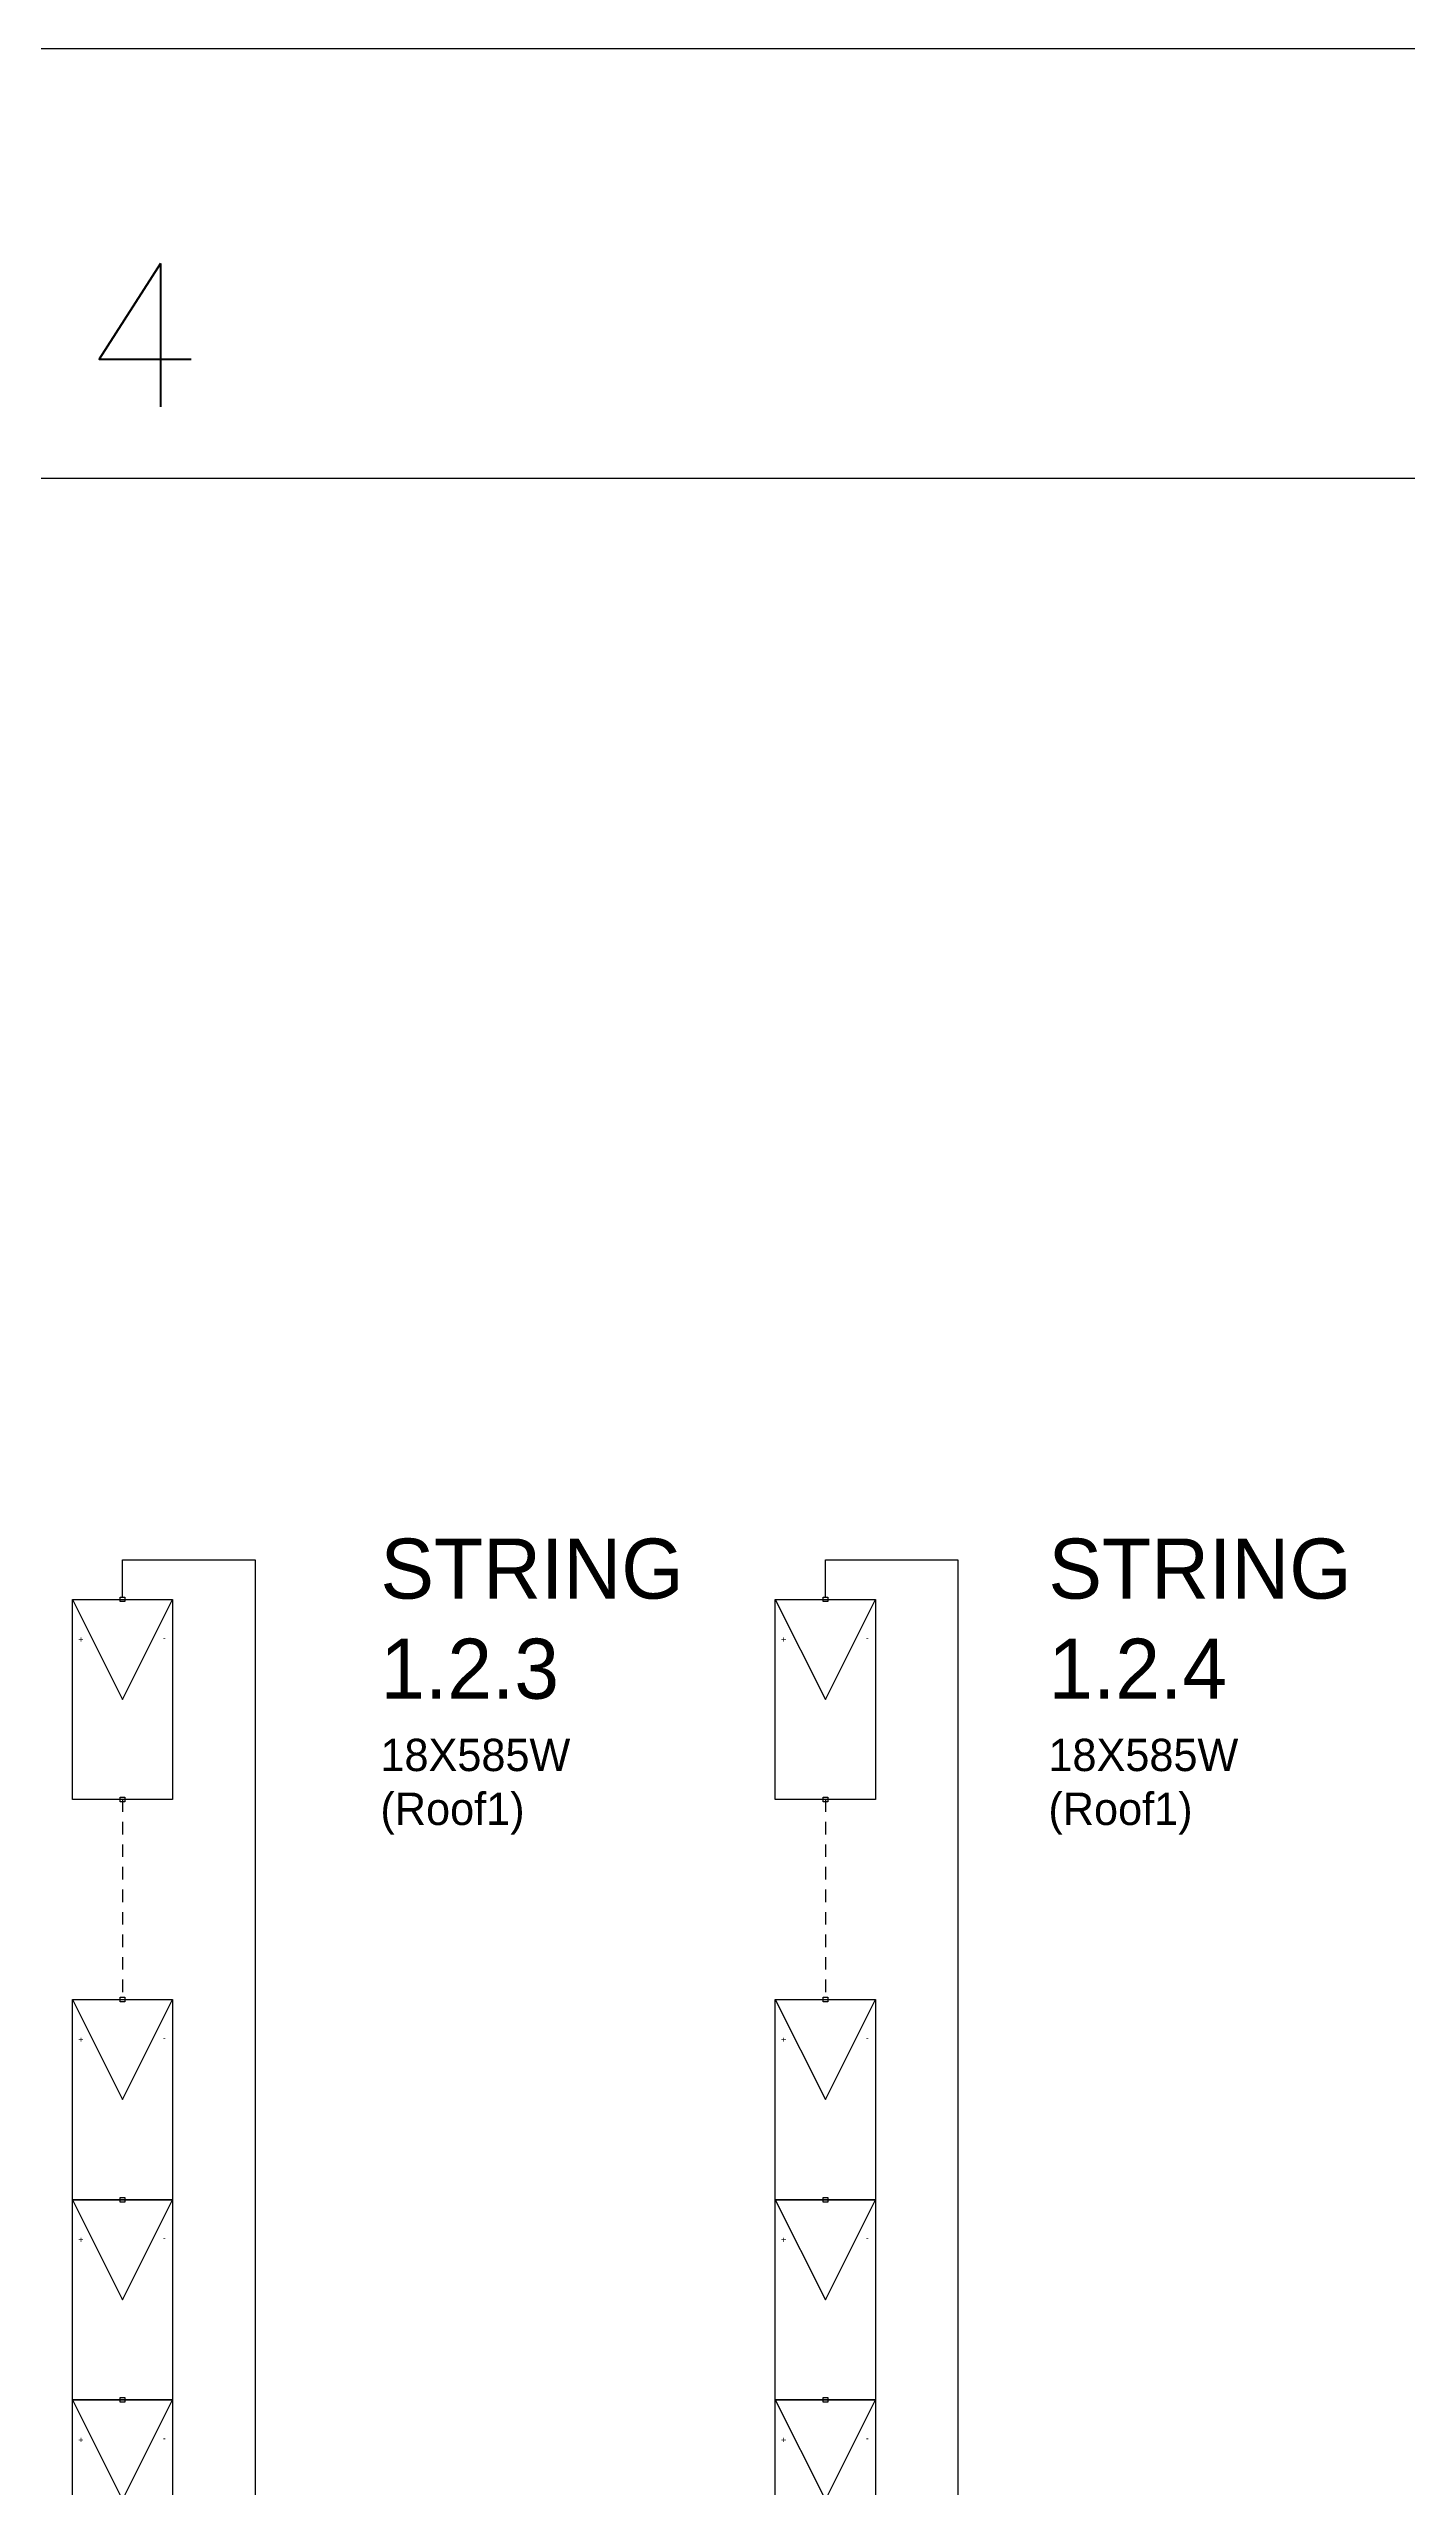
# Model space of a CAD drawing. Header units: inches. Extents: x 4 to 127, y -3 to 89.
# Drawn here: x 21.31 to 34.89, y 64.26 to 88.63 of the extents above; entities that cross this region are included whole.
import ezdxf
from ezdxf.enums import TextEntityAlignment as Align

# ---------------------------------------------------------------- set-up
doc = ezdxf.new("R2010")
doc.units = ezdxf.units.IN
doc.header["$MEASUREMENT"] = 0
doc.linetypes.add('HIDDEN2', pattern=[0.1875, 0.125, -0.0625])
for name, color, linetype in [('GRY_20AWG', 9, 'Continuous'), ('SYMS', 7, 'Continuous'), ('Title Block', 7, 'Continuous'), ('Viewport', 7, 'Continuous'), ('WHT_12AWG', 7, 'Continuous')]:
    doc.layers.add(name, color=color, linetype=linetype)
doc.styles.add('Roman', font='romans')
doc.styles.add('WD', font='romans.shx')

# ---------------------------------------------------------------- blocks, each defined once
blk = doc.blocks.new('ANSI_border_C')
at = {"layer": 'Title Block'}
for p, q in [((21, 16), (0, 16)), ((20.5, 15.25), (0.5, 15.25))]:
    blk.add_line(p, q, dxfattribs=at)
at = {"layer": 'Title Block', "style": 'Roman'}
blk.add_text('4', height=0.25, dxfattribs=at).set_placement((2.75, 15.5), align=Align.MIDDLE_CENTER)
blk = doc.blocks.new('JIC_border_C')
at = {"xscale": 5.726708801404052, "yscale": 5.726708801404052, "zscale": 5.726708801404052}
blk.add_blockref('ANSI_border_C', (6.5, -3), dxfattribs=at)
blk = doc.blocks.new('HT0_01')
for p, q in [((-0.0625, 0.0625), (0.0625, 0.0625)), ((-0.0625, -0.0625), (-0.0625, 0.0625)), ((0.0625, 0.0625), (0.0625, -0.0625)), ((0.0625, -0.0625), (-0.0625, -0.0625))]:
    blk.add_line(p, q)
at = {"style": 'WD', "flags": 1}
for tag, p in [('X4TERM01', (-0.0625, 0)), ('X2TERM01', (0, 0.0625)), ('X1TERM01', (0.0625, 0)), ('X8TERM01', (0, -0.0625))]:
    blk.add_attdef(tag, p, '', height=0.01, dxfattribs=at)
blk = doc.blocks.new('PVM')
at = {"color": 5}
for p, q in [((2, 1), (1, 0.5)), ((1, 0.5), (2, 0))]:
    blk.add_line(p, q, dxfattribs=at)
blk.add_lwpolyline([(0, 1), (2, 1), (2, 0), (0, 0)], close=True, dxfattribs=at)
at = {"layer": 'SYMS', "color": 5, "xscale": 0.3699338068975089, "yscale": 0.3699338068975089, "zscale": 0.3699338068975089}
for p in [(0, 0.5), (2, 0.5)]:
    blk.add_blockref('HT0_01', p, dxfattribs=at)
at = {"color": 5, "char_height": 0.065, "attachment_point": 1}
for s, insert, rotation in [('+', (1.625, 0.883), 180), ('-', (1.57, 0.067), 90)]:
    blk.add_mtext_dynamic_manual_height_columns(s, width=0.09892, gutter_width=0.325, heights=[0], dxfattribs=dict(at, insert=insert, rotation=rotation))

msp = doc.modelspace()

# ---------------------------------------------------------------- linework, layer by layer
at = {"color": 240, "linetype": 'HIDDEN2', "true_color": 0xed1f24}
for p, q in [((22.052, 71.131), (22.052, 69.131)), ((29.075, 71.131), (29.075, 69.131))]:
    msp.add_line(p, q, dxfattribs=at)
at = {"layer": 'GRY_20AWG', "color": 240, "true_color": 0xed1f24}
for p, q in [((22.052, 73.155), (22.052, 73.525)), ((22.052, 73.525), (23.377, 73.525)), ((29.075, 73.155), (29.075, 73.525)), ((29.075, 73.525), (30.399, 73.525))]:
    msp.add_line(p, q, dxfattribs=at)
at = {"layer": 'WHT_12AWG', "color": 240, "true_color": 0xed1f24}
for p, q in [((23.377, 73.525), (23.377, 25.727)), ((30.399, 73.525), (30.399, 25.727))]:
    msp.add_line(p, q, dxfattribs=at)

# ---------------------------------------------------------------- block references
at = {"layer": 'SYMS', "rotation": 90}
for p in [(22.552, 71.131), (29.575, 71.131), (22.552, 67.131), (29.575, 67.131), (22.552, 65.131), (29.575, 65.131), (22.552, 63.131), (29.575, 63.131)]:
    msp.add_blockref('PVM', p, dxfattribs=at)
at = {"layer": 'Viewport'}
msp.add_blockref('JIC_border_C', (0, 0), dxfattribs=at)

# ---------------------------------------------------------------- texts
at = {"char_height": 0.6, "attachment_point": 1}
for s, insert in [('{\\C240;\\c2367469;STRING 1.2.3^J\\H0.53846x;\\C256;\\c0;18X585W^J(Roof1)}', (24.629, 73.738)), ('{\\C240;\\c2367469;STRING 1.2.4^J\\H0.53846x;\\C256;\\c0;18X585W^J(Roof1)}', (31.304, 73.738))]:
    msp.add_mtext_dynamic_manual_height_columns(s, width=1.91071, gutter_width=0.325, heights=[0], dxfattribs=dict(at, insert=insert))

doc.saveas('drawing.dxf')
